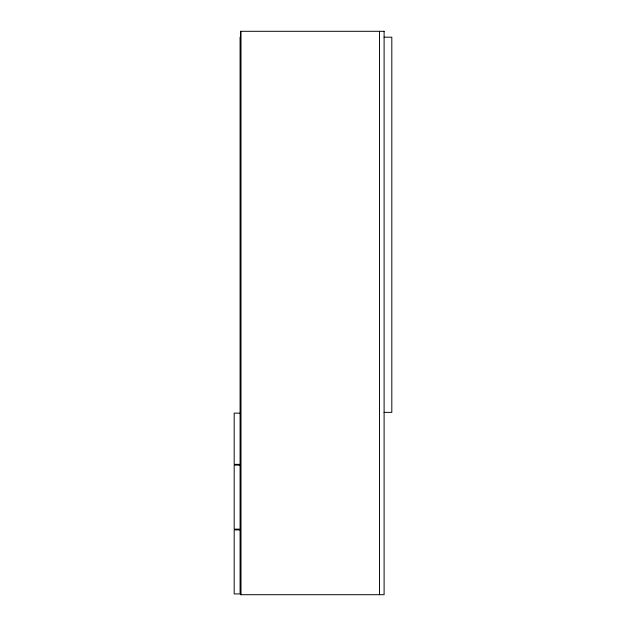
<?xml version="1.0" encoding="UTF-8"?>
<svg xmlns="http://www.w3.org/2000/svg" width="626" height="626" viewBox="0 0 626 626"><rect width="100%" height="100%" fill="white"/><g stroke="black" fill="none" stroke-linecap="round" stroke-linejoin="round"><path stroke-width="0.94" d="M384.028 37.192L391.813 37.192L391.813 412.362L384.028 412.362M379.497 31.3L379.497 594.7M240.846 31.3L240.846 594.7M240.079 37.192L240.079 412.362M384.106 31.3L240.689 31.3L240.689 594.7L384.106 594.7L384.106 31.3M240.079 413.129L234.187 413.129L234.187 464.351L240.079 464.351L240.079 413.129M240.079 465.118L234.187 465.118L234.187 529.142L240.079 529.142L240.079 465.118M240.079 529.909L234.187 529.909L234.187 593.933L240.079 593.933L240.079 529.909"/></g></svg>
